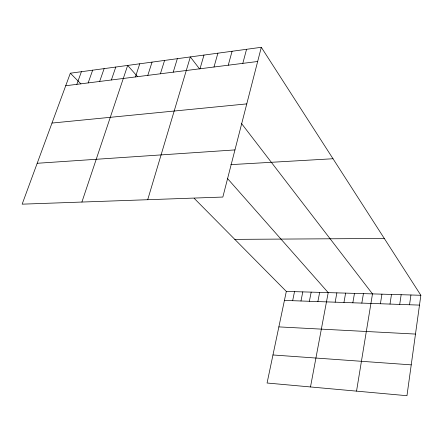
<?xml version="1.0" encoding="UTF-8"?>
<svg xmlns="http://www.w3.org/2000/svg" width="443" height="443" viewBox="0 0 443 443"><rect width="100%" height="100%" fill="white"/><g stroke="black" fill="none" stroke-linecap="round" stroke-linejoin="round"><path stroke-width="0.66" d="M261.309 47.296L222.84 197.052L22.15 204.168L70.332 73.206L261.309 47.296L420.85 295.276L406.967 395.704L267.068 383.018L286.316 291.416L194.161 198.314M409.542 304.762L410.943 294.994M399.713 304.419L401.159 294.711M390.006 304.081L391.49 294.434M380.41 303.748L381.932 294.163M356.537 391.13L372.491 293.892L241.612 123.636M361.831 303.106L363.432 293.631M352.838 302.79L354.478 293.371M343.951 302.48L345.623 293.116M335.163 302.176L336.863 292.867M310.493 386.955L328.208 292.618L227.381 178.396M317.875 301.578L319.641 292.374M309.375 301.284L311.174 292.131M300.969 300.991L302.796 291.887M292.651 300.703L294.512 291.649M242.814 63.366L246.552 49.3M228.256 65.204L232.082 51.261M213.991 67.009L217.895 53.188M199.998 68.776L203.979 55.076M147.707 199.715L190.335 56.925L199.566 68.931M173.219 72.165L177.338 58.692M160.394 73.782L164.58 60.42M147.801 75.376L152.054 62.12M135.442 76.938L139.75 63.792M81.905 202.047L127.667 65.431L137.662 76.755M111.376 79.978L115.795 67.037M99.658 81.462L104.133 68.621M88.146 82.913L92.67 70.177M76.838 84.347L81.407 71.705M65.719 85.748L257.665 61.488M51.992 123.06L246.773 103.889M37.195 163.279L234.951 149.911M230.814 164.635L333.009 158.744M234.801 239.37L384.297 238.461M286.316 291.416L420.85 295.276M284.428 300.415L419.493 305.105M278.863 326.895L415.484 334.072M272.96 354.97L411.231 364.86M70.332 73.206L80.936 83.921"/></g></svg>
